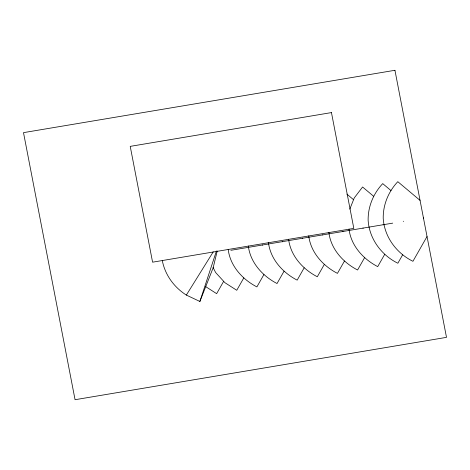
<?xml version="1.0" encoding="UTF-8"?>
<svg xmlns="http://www.w3.org/2000/svg" width="470" height="470" viewBox="0 0 470 470"><rect width="100%" height="100%" fill="white"/><g stroke="black" fill="none" stroke-linecap="round" stroke-linejoin="round"><path stroke-width="0.7" d="M217.211 251.009L213.186 267.706L199.879 301.47L186.349 295.078A58.415 53.692 -1.8 0 1 162.291 260.556M199.879 301.47L216.447 250.962M349.815 209.109L354.257 197.929L362.582 187.001L373.685 196.331M223.673 281.301L216.641 293.656L205.719 286.653M243.783 277.923L236.757 290.278L224.913 282.687L215.624 272.518L213.08 267.448M263.923 274.545L256.896 286.9C242.473 279.462 230.141 265.944 228.191 249.37M284.062 271.166L277.03 283.522C262.613 276.084 250.281 262.56 248.33 245.986M304.196 267.783L297.169 280.138C282.752 272.7 270.42 259.182 268.47 242.608M324.335 264.404L317.303 276.76C302.886 269.322 290.554 255.797 288.603 239.224M344.475 261.02L337.442 273.375C323.025 265.938 310.694 252.419 308.743 235.846M364.608 257.642L357.582 269.997C343.165 262.56 330.833 249.041 328.882 232.468M384.748 254.264L377.715 266.619C363.298 259.182 350.967 245.657 349.016 229.084M402.696 254.734L397.855 263.235C381.387 255.139 369.32 238.866 368.133 220.336C367.928 206.624 373.362 193.558 382.721 183.617L391.017 190.591M423.494 218.18L423.423 217.822M427.03 236.522L412.936 261.296C396.469 253.201 384.401 236.927 383.214 218.397C383.009 204.691 388.443 191.619 397.802 181.679L420.057 200.379M186.349 295.078L213.245 251.85M230.893 250.299L392.72 223.133M346.889 194.11L353.552 199.709M403.284 221.206L403.354 221.564M383.15 224.584L383.214 224.942M363.01 227.968L363.081 228.32M342.871 231.346L342.941 231.704M322.737 234.724L322.802 235.082M302.598 238.108L302.668 238.466M282.458 241.486L282.529 241.844M262.325 244.87L262.389 245.222M394.941 70.288L23.5 132.64L75.059 399.712L446.5 337.36L394.941 70.288M331.456 112.588L130.225 146.37L152.586 262.178L353.816 228.397L331.456 112.588"/></g></svg>
